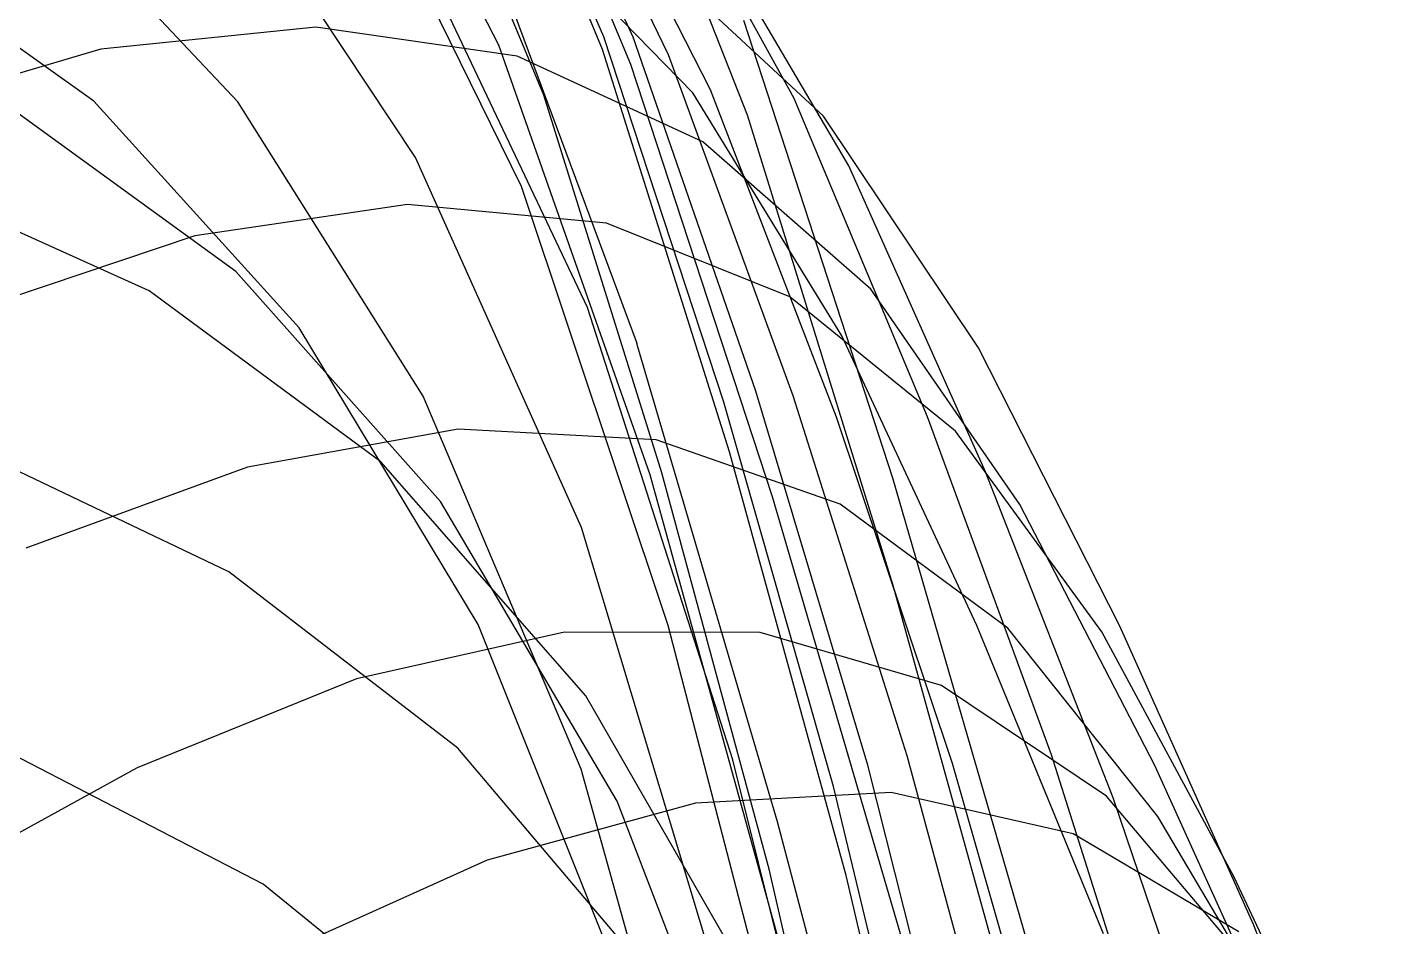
# Model space of a CAD drawing. Extents: x -607 to 1285, y -867 to 355.
# Drawn here: x 251.7 to 342.7, y 211.4 to 272 of the extents above; entities that cross this region are included whole.
import ezdxf

# ---------------------------------------------------------------- set-up
doc = ezdxf.new("R2010")
doc.units = 0
for name, color, linetype in [('0_1021', 7, 'CONTINUOUS'), ('0_1022', 7, 'CONTINUOUS'), ('0_1023', 7, 'CONTINUOUS'), ('0_1123', 7, 'CONTINUOUS'), ('0_1124', 7, 'CONTINUOUS'), ('0_1125', 7, 'CONTINUOUS'), ('0_1126', 7, 'CONTINUOUS'), ('0_1227', 7, 'CONTINUOUS'), ('0_1228', 7, 'CONTINUOUS'), ('0_1229', 7, 'CONTINUOUS'), ('0_1230', 7, 'CONTINUOUS'), ('0_1331', 7, 'CONTINUOUS'), ('0_1332', 7, 'CONTINUOUS'), ('0_1333', 7, 'CONTINUOUS'), ('0_1334', 7, 'CONTINUOUS'), ('0_1433', 7, 'CONTINUOUS'), ('0_1434', 7, 'CONTINUOUS'), ('0_1435', 7, 'CONTINUOUS'), ('0_1436', 7, 'CONTINUOUS'), ('0_1537', 7, 'CONTINUOUS'), ('0_1538', 7, 'CONTINUOUS'), ('0_1539', 7, 'CONTINUOUS'), ('0_1540', 7, 'CONTINUOUS'), ('0_1641', 7, 'CONTINUOUS'), ('0_1642', 7, 'CONTINUOUS'), ('0_1745', 7, 'CONTINUOUS'), ('0_1746', 7, 'CONTINUOUS'), ('0_1747', 7, 'CONTINUOUS'), ('0_1748', 7, 'CONTINUOUS'), ('0_1848', 7, 'CONTINUOUS'), ('0_1849', 7, 'CONTINUOUS'), ('0_1850', 7, 'CONTINUOUS'), ('0_1851', 7, 'CONTINUOUS'), ('0_1951', 7, 'CONTINUOUS'), ('0_1952', 7, 'CONTINUOUS'), ('0_1953', 7, 'CONTINUOUS'), ('0_1954', 7, 'CONTINUOUS'), ('0_1955', 7, 'CONTINUOUS'), ('0_2055', 7, 'CONTINUOUS'), ('0_2056', 7, 'CONTINUOUS'), ('0_2057', 7, 'CONTINUOUS'), ('0_2058', 7, 'CONTINUOUS'), ('0_2059', 7, 'CONTINUOUS'), ('0_2159', 7, 'CONTINUOUS'), ('0_2160', 7, 'CONTINUOUS'), ('0_2161', 7, 'CONTINUOUS'), ('0_2162', 7, 'CONTINUOUS'), ('0_2163', 7, 'CONTINUOUS'), ('0_2263', 7, 'CONTINUOUS'), ('0_2264', 7, 'CONTINUOUS'), ('0_2265', 7, 'CONTINUOUS'), ('0_2266', 7, 'CONTINUOUS'), ('0_2267', 7, 'CONTINUOUS'), ('0_2367', 7, 'CONTINUOUS'), ('0_2368', 7, 'CONTINUOUS'), ('0_2369', 7, 'CONTINUOUS'), ('0_2370', 7, 'CONTINUOUS'), ('0_2371', 7, 'CONTINUOUS'), ('0_2471', 7, 'CONTINUOUS'), ('0_2472', 7, 'CONTINUOUS'), ('0_2473', 7, 'CONTINUOUS'), ('0_2474', 7, 'CONTINUOUS'), ('0_2475', 7, 'CONTINUOUS'), ('0_2575', 7, 'CONTINUOUS'), ('0_2576', 7, 'CONTINUOUS'), ('0_2577', 7, 'CONTINUOUS'), ('0_2578', 7, 'CONTINUOUS'), ('0_2579', 7, 'CONTINUOUS'), ('0_2680', 7, 'CONTINUOUS'), ('0_2681', 7, 'CONTINUOUS'), ('0_2682', 7, 'CONTINUOUS'), ('0_2683', 7, 'CONTINUOUS'), ('0_2684', 7, 'CONTINUOUS'), ('0_2782', 7, 'CONTINUOUS'), ('0_2783', 7, 'CONTINUOUS'), ('0_2784', 7, 'CONTINUOUS'), ('0_2785', 7, 'CONTINUOUS'), ('0_2786', 7, 'CONTINUOUS'), ('0_2787', 7, 'CONTINUOUS'), ('0_2887', 7, 'CONTINUOUS'), ('0_2888', 7, 'CONTINUOUS'), ('0_2889', 7, 'CONTINUOUS'), ('0_2890', 7, 'CONTINUOUS'), ('0_2891', 7, 'CONTINUOUS'), ('0_2892', 7, 'CONTINUOUS'), ('0_2893', 7, 'CONTINUOUS'), ('0_2894', 7, 'CONTINUOUS'), ('0_2990', 7, 'CONTINUOUS'), ('0_2991', 7, 'CONTINUOUS'), ('0_2992', 7, 'CONTINUOUS'), ('0_2993', 7, 'CONTINUOUS'), ('0_2994', 7, 'CONTINUOUS'), ('0_2995', 7, 'CONTINUOUS'), ('0_2996', 7, 'CONTINUOUS'), ('0_2997', 7, 'CONTINUOUS'), ('0_2998', 7, 'CONTINUOUS'), ('0_3095', 7, 'CONTINUOUS'), ('0_3096', 7, 'CONTINUOUS'), ('0_3097', 7, 'CONTINUOUS'), ('0_3098', 7, 'CONTINUOUS'), ('0_3099', 7, 'CONTINUOUS'), ('0_3100', 7, 'CONTINUOUS'), ('0_3101', 7, 'CONTINUOUS'), ('0_3102', 7, 'CONTINUOUS'), ('0_3201', 7, 'CONTINUOUS'), ('0_3202', 7, 'CONTINUOUS'), ('0_3203', 7, 'CONTINUOUS'), ('0_3204', 7, 'CONTINUOUS'), ('0_3205', 7, 'CONTINUOUS'), ('0_3206', 7, 'CONTINUOUS'), ('0_3207', 7, 'CONTINUOUS'), ('0_3306', 7, 'CONTINUOUS'), ('0_3307', 7, 'CONTINUOUS'), ('0_3308', 7, 'CONTINUOUS'), ('0_3309', 7, 'CONTINUOUS'), ('0_3310', 7, 'CONTINUOUS'), ('0_401', 7, 'CONTINUOUS'), ('0_402', 7, 'CONTINUOUS'), ('0_504', 7, 'CONTINUOUS'), ('0_505', 7, 'CONTINUOUS'), ('0_506', 7, 'CONTINUOUS'), ('0_607', 7, 'CONTINUOUS'), ('0_608', 7, 'CONTINUOUS'), ('0_609', 7, 'CONTINUOUS'), ('0_610', 7, 'CONTINUOUS'), ('0_710', 7, 'CONTINUOUS'), ('0_711', 7, 'CONTINUOUS'), ('0_712', 7, 'CONTINUOUS'), ('0_713', 7, 'CONTINUOUS'), ('0_814', 7, 'CONTINUOUS'), ('0_815', 7, 'CONTINUOUS'), ('0_816', 7, 'CONTINUOUS'), ('0_817', 7, 'CONTINUOUS'), ('0_917', 7, 'CONTINUOUS'), ('0_918', 7, 'CONTINUOUS'), ('0_919', 7, 'CONTINUOUS'), ('0_920', 7, 'CONTINUOUS')]:
    doc.layers.add(name, color=color, linetype=linetype)

msp = doc.modelspace()

# ---------------------------------------------------------------- linework, layer by layer
at = {"layer": '0_1021'}
msp.add_polyline3d([(298.3356, 207.4354, -3383.6304), (289.0488, 238.2773, -3368.9163)], dxfattribs=at)
at = {"layer": '0_1022'}
msp.add_polyline3d([(289.0488, 238.2773, -3368.9163), (277.8557, 263.2231, -3355.1133)], dxfattribs=at)
at = {"layer": '0_1023'}
msp.add_polyline3d([(277.8557, 263.2231, -3355.1133), (264.933, 282.7482, -3342.16)], dxfattribs=at)
at = {"layer": '0_1123'}
msp.add_polyline3d([(307.8477, 188.0696, -3368.8657), (299.2543, 222.6208, -3352.3633)], dxfattribs=at)
at = {"layer": '0_1124'}
msp.add_polyline3d([(299.2543, 222.6208, -3352.3633), (299.2541, 222.6206, -3352.3633)], dxfattribs=at)
at = {"layer": '0_1125'}
msp.add_polyline3d([(299.2541, 222.6206, -3352.3633), (289.4635, 253.1036, -3336.6287)], dxfattribs=at)
at = {"layer": '0_1126'}
msp.add_polyline3d([(289.4635, 253.1036, -3336.6287), (277.8492, 277.6201, -3321.9841)], dxfattribs=at)
at = {"layer": '0_1227'}
msp.add_polyline3d([(303.6116, 198.0626, -3336.703), (294.8993, 231.6751, -3319.5073)], dxfattribs=at)
at = {"layer": '0_1228'}
msp.add_polyline3d([(294.8993, 231.6751, -3319.5073), (294.8997, 231.6752, -3319.5073)], dxfattribs=at)
at = {"layer": '0_1229'}
msp.add_polyline3d([(294.8997, 231.6752, -3319.5073), (285.0099, 261.2777, -3303.1484)], dxfattribs=at)
at = {"layer": '0_1230'}
msp.add_polyline3d([(285.0099, 261.2777, -3303.1484), (273.3599, 285.0023, -3287.9968)], dxfattribs=at)
at = {"layer": '0_1331'}
msp.add_polyline3d([(302.7678, 208.8705, -3305.2178), (293.6718, 241.8351, -3287.0847)], dxfattribs=at)
at = {"layer": '0_1332'}
msp.add_polyline3d([(293.6718, 241.8351, -3287.0847), (293.6718, 241.8351, -3287.0847)], dxfattribs=at)
at = {"layer": '0_1333'}
msp.add_polyline3d([(293.6718, 241.8351, -3287.0847), (283.4719, 270.808, -3269.9019)], dxfattribs=at)
at = {"layer": '0_1334'}
msp.add_polyline3d([(283.4719, 270.808, -3269.9019), (271.5888, 293.9128, -3254.0818)], dxfattribs=at)
at = {"layer": '0_1433'}
msp.add_polyline3d([(311.2344, 184.5045, -3293.0027), (302.2525, 218.4209, -3273.5461)], dxfattribs=at)
at = {"layer": '0_1434'}
msp.add_polyline3d([(302.2525, 218.4209, -3273.5461), (292.7923, 250.6913, -3254.5017)], dxfattribs=at)
at = {"layer": '0_1435'}
msp.add_polyline3d([(292.7923, 250.6913, -3254.5017), (292.7924, 250.6914, -3254.5017)], dxfattribs=at)
at = {"layer": '0_1436'}
msp.add_polyline3d([(292.7924, 250.6914, -3254.5017), (282.2997, 278.9946, -3236.5203)], dxfattribs=at)
at = {"layer": '0_1537'}
msp.add_polyline3d([(319.3326, 200.8852, -3263.6086), (310.0639, 234.3616, -3243.1367)], dxfattribs=at)
at = {"layer": '0_1538'}
msp.add_polyline3d([(310.0639, 234.3616, -3243.1367), (300.2465, 266.0702, -3223.1226)], dxfattribs=at)
at = {"layer": '0_1539'}
msp.add_polyline3d([(300.2465, 266.0702, -3223.1226), (300.2464, 266.0702, -3223.1226)], dxfattribs=at)
at = {"layer": '0_1540'}
msp.add_polyline3d([(300.2464, 266.0702, -3223.1226), (289.3637, 293.711, -3204.28)], dxfattribs=at)
at = {"layer": '0_1641'}
msp.add_polyline3d([(319.485, 208.9664, -3232.2437), (310.0237, 241.6085, -3210.9844)], dxfattribs=at)
at = {"layer": '0_1642'}
msp.add_polyline3d([(310.0237, 241.6085, -3210.9844), (300.0017, 272.4652, -3190.22)], dxfattribs=at)
at = {"layer": '0_1745'}
msp.add_polyline3d([(310.9275, 209.5876, -3198.1401), (301.9304, 240.3449, -3177.044)], dxfattribs=at)
at = {"layer": '0_1746'}
msp.add_polyline3d([(301.9304, 240.3449, -3177.044), (292.3768, 269.5062, -3156.3882)], dxfattribs=at)
at = {"layer": '0_1747'}
msp.add_polyline3d([(292.3768, 269.5062, -3156.3882), (292.377, 269.5062, -3156.3882)], dxfattribs=at)
at = {"layer": '0_1748'}
msp.add_polyline3d([(292.377, 269.5062, -3156.3882), (281.7859, 294.8625, -3136.9673)], dxfattribs=at)
at = {"layer": '0_1848'}
msp.add_polyline3d([(313.8984, 184.9026, -3184.0686), (306.8851, 214.8065, -3163.687)], dxfattribs=at)
at = {"layer": '0_1849'}
msp.add_polyline3d([(306.8851, 214.8065, -3163.687), (299.0274, 243.3832, -3143.447)], dxfattribs=at)
at = {"layer": '0_1850'}
msp.add_polyline3d([(299.0274, 243.3832, -3143.447), (290.4644, 270.5037, -3123.5083)], dxfattribs=at)
at = {"layer": '0_1851'}
msp.add_polyline3d([(290.4644, 270.5037, -3123.5083), (280.7153, 294.0461, -3104.6711)], dxfattribs=at)
at = {"layer": '0_1951'}
msp.add_polyline3d([(308.1008, 187.3262, -3149.922), (301.7049, 215.2299, -3130.0615)], dxfattribs=at)
at = {"layer": '0_1952'}
msp.add_polyline3d([(301.7049, 215.2299, -3130.0615), (294.4614, 241.9606, -3110.2744)], dxfattribs=at)
at = {"layer": '0_1953'}
msp.add_polyline3d([(294.4614, 241.9606, -3110.2744), (286.5035, 267.4217, -3090.705)], dxfattribs=at)
at = {"layer": '0_1954'}
msp.add_polyline3d([(286.5035, 267.4217, -3090.705), (286.5037, 267.4217, -3090.7053)], dxfattribs=at)
at = {"layer": '0_1955'}
msp.add_polyline3d([(286.5037, 267.4217, -3090.7053), (277.332, 289.5328, -3072.1687)], dxfattribs=at)
at = {"layer": '0_2055'}
msp.add_polyline3d([(312.557, 193.7141, -3119.6528), (306.027, 220.8182, -3099.194)], dxfattribs=at)
at = {"layer": '0_2056'}
msp.add_polyline3d([(306.027, 220.8182, -3099.194), (298.651, 246.7316, -3078.8354)], dxfattribs=at)
at = {"layer": '0_2057'}
msp.add_polyline3d([(298.651, 246.7316, -3078.8354), (290.5626, 271.3647, -3058.7234)], dxfattribs=at)
at = {"layer": '0_2058'}
msp.add_polyline3d([(290.5626, 271.3647, -3058.7234), (290.5626, 271.3647, -3058.7234)], dxfattribs=at)
at = {"layer": '0_2059'}
msp.add_polyline3d([(290.5626, 271.3647, -3058.7234), (281.2718, 292.6553, -3039.719)], dxfattribs=at)
at = {"layer": '0_2159'}
msp.add_polyline3d([(315.0259, 195.7976, -3089.71), (308.34, 222.2526, -3068.5525)], dxfattribs=at)
at = {"layer": '0_2160'}
msp.add_polyline3d([(308.34, 222.2526, -3068.5525), (300.7966, 247.4653, -3047.5342)], dxfattribs=at)
at = {"layer": '0_2161'}
msp.add_polyline3d([(300.7966, 247.4653, -3047.5342), (292.5229, 271.3434, -3026.8052)], dxfattribs=at)
at = {"layer": '0_2162'}
msp.add_polyline3d([(292.5229, 271.3434, -3026.8052), (292.5231, 271.3434, -3026.8054)], dxfattribs=at)
at = {"layer": '0_2163'}
msp.add_polyline3d([(292.5231, 271.3434, -3026.8054), (283.0674, 291.8717, -3007.2764)], dxfattribs=at)
at = {"layer": '0_2263'}
msp.add_polyline3d([(317.8861, 197.3876, -3059.6008), (311.0079, 222.8851, -3037.9133)], dxfattribs=at)
at = {"layer": '0_2264'}
msp.add_polyline3d([(311.0079, 222.8851, -3037.9133), (303.3072, 247.1636, -3016.394)], dxfattribs=at)
at = {"layer": '0_2265'}
msp.add_polyline3d([(303.3072, 247.1636, -3016.394), (294.916, 270.1434, -2995.194)], dxfattribs=at)
at = {"layer": '0_2266'}
msp.add_polyline3d([(294.916, 270.1434, -2995.194), (294.9161, 270.1436, -2995.194)], dxfattribs=at)
at = {"layer": '0_2267'}
msp.add_polyline3d([(294.9161, 270.1436, -2995.194), (285.3859, 289.8262, -2975.2688)], dxfattribs=at)
at = {"layer": '0_2367'}
msp.add_polyline3d([(321.07, 197.8124, -3029.7305), (314.0503, 222.3691, -3007.5542)], dxfattribs=at)
at = {"layer": '0_2368'}
msp.add_polyline3d([(314.0503, 222.3691, -3007.5542), (306.2312, 245.7183, -2985.5747)], dxfattribs=at)
at = {"layer": '0_2369'}
msp.add_polyline3d([(306.2312, 245.7183, -2985.5747), (297.747, 267.7905, -2963.9436)], dxfattribs=at)
at = {"layer": '0_2370'}
msp.add_polyline3d([(297.747, 267.7905, -2963.9436), (297.7468, 267.7905, -2963.9436)], dxfattribs=at)
at = {"layer": '0_2371'}
msp.add_polyline3d([(297.7468, 267.7905, -2963.9436), (288.1572, 286.6123, -2943.659)], dxfattribs=at)
at = {"layer": '0_2471'}
msp.add_polyline3d([(328.3394, 198.8721, -3001.9204), (320.7357, 222.9391, -2978.5896)], dxfattribs=at)
at = {"layer": '0_2472'}
msp.add_polyline3d([(320.7357, 222.9391, -2978.5896), (312.3707, 245.7407, -2955.5461)], dxfattribs=at)
at = {"layer": '0_2473'}
msp.add_polyline3d([(312.3707, 245.7407, -2955.5461), (303.3845, 267.2064, -2932.9536)], dxfattribs=at)
at = {"layer": '0_2474'}
msp.add_polyline3d([(303.3845, 267.2064, -2932.9536), (303.3845, 267.2067, -2932.9536)], dxfattribs=at)
at = {"layer": '0_2475'}
msp.add_polyline3d([(303.3845, 267.2067, -2932.9536), (293.3643, 285.3852, -2911.8708)], dxfattribs=at)
at = {"layer": '0_2575'}
msp.add_polyline3d([(332.7566, 196.7795, -2973.399), (324.8904, 220.0476, -2949.3706)], dxfattribs=at)
at = {"layer": '0_2576'}
msp.add_polyline3d([(324.8904, 220.0476, -2949.3706), (316.2824, 242.0288, -2925.684)], dxfattribs=at)
at = {"layer": '0_2577'}
msp.add_polyline3d([(316.2824, 242.0288, -2925.684), (307.0738, 262.6552, -2902.5083)], dxfattribs=at)
at = {"layer": '0_2578'}
msp.add_polyline3d([(307.0738, 262.6552, -2902.5083), (307.0739, 262.6553, -2902.5083)], dxfattribs=at)
at = {"layer": '0_2579'}
msp.add_polyline3d([(307.0739, 262.6553, -2902.5083), (296.8762, 280.0162, -2880.949)], dxfattribs=at)
at = {"layer": '0_2680'}
msp.add_polyline3d([(324.2219, 210.8776, -2920.1777), (315.6966, 231.6704, -2896.417)], dxfattribs=at)
at = {"layer": '0_2681'}
msp.add_polyline3d([(315.6966, 231.6704, -2896.417), (306.6045, 251.1924, -2873.1616)], dxfattribs=at)
at = {"layer": '0_2682'}
msp.add_polyline3d([(306.6045, 251.1924, -2873.1616), (306.6046, 251.1924, -2873.1619)], dxfattribs=at)
at = {"layer": '0_2683'}
msp.add_polyline3d([(306.6046, 251.1924, -2873.1619), (296.5656, 267.5774, -2851.5479)], dxfattribs=at)
at = {"layer": '0_2684'}
msp.add_polyline3d([(296.5656, 267.5774, -2851.5479), (285.1915, 279.2548, -2832.472)], dxfattribs=at)
at = {"layer": '0_2782'}
msp.add_polyline3d([(342.663, 190.1314, -2917.1575), (334.3418, 211.5128, -2892.012)], dxfattribs=at)
at = {"layer": '0_2783'}
msp.add_polyline3d([(334.3418, 211.5128, -2892.012), (325.3395, 231.6196, -2867.302)], dxfattribs=at)
at = {"layer": '0_2784'}
msp.add_polyline3d([(325.3395, 231.6196, -2867.302), (315.8032, 250.4003, -2843.2024)], dxfattribs=at)
at = {"layer": '0_2785'}
msp.add_polyline3d([(315.8032, 250.4003, -2843.2024), (315.8032, 250.4002, -2843.2026)], dxfattribs=at)
at = {"layer": '0_2786'}
msp.add_polyline3d([(315.8032, 250.4002, -2843.2026), (305.3702, 266.0102, -2820.9067)], dxfattribs=at)
at = {"layer": '0_2787'}
msp.add_polyline3d([(305.3702, 266.0102, -2820.9067), (293.6625, 276.9007, -2801.35)], dxfattribs=at)
at = {"layer": '0_2887'}
msp.add_polyline3d([(336.217, 203.3668, -2862.939), (327.6994, 222.2394, -2838.6228)], dxfattribs=at)
at = {"layer": '0_2888'}
msp.add_polyline3d([(327.6994, 222.2394, -2838.6228), (318.5986, 239.8236, -2814.873)], dxfattribs=at)
at = {"layer": '0_2889'}
msp.add_polyline3d([(318.5986, 239.8236, -2814.873), (308.5595, 254.3394, -2792.8955)], dxfattribs=at)
at = {"layer": '0_2890'}
msp.add_polyline3d([(308.5595, 254.3394, -2792.8955), (297.2209, 264.2887, -2773.6462)], dxfattribs=at)
at = {"layer": '0_2891'}
msp.add_polyline3d([(297.2209, 264.2887, -2773.6462), (284.7075, 270.0511, -2756.9143)], dxfattribs=at)
at = {"layer": '0_2892'}
msp.add_polyline3d([(284.7075, 270.0511, -2756.9143), (271.1445, 272.0061, -2742.489)], dxfattribs=at)
at = {"layer": '0_2893'}
msp.add_polyline3d([(271.1445, 272.0061, -2742.489), (256.6569, 270.5334, -2730.1597)], dxfattribs=at)
at = {"layer": '0_2894'}
msp.add_polyline3d([(256.6569, 270.5334, -2730.1597), (241.3699, 266.0125, -2719.715)], dxfattribs=at)
at = {"layer": '0_2990'}
msp.add_polyline3d([(341.362, 196.9135, -2834.796), (333.0389, 214.7065, -2810.5305)], dxfattribs=at)
at = {"layer": '0_2991'}
msp.add_polyline3d([(333.0389, 214.7065, -2810.5305), (324.1197, 231.2352, -2786.8296)], dxfattribs=at)
at = {"layer": '0_2992'}
msp.add_polyline3d([(324.1197, 231.2352, -2786.8296), (324.1196, 231.235, -2786.8296)], dxfattribs=at)
at = {"layer": '0_2993'}
msp.add_polyline3d([(324.1196, 231.235, -2786.8296), (314.2523, 244.7633, -2764.924)], dxfattribs=at)
at = {"layer": '0_2994'}
msp.add_polyline3d([(314.2523, 244.7633, -2764.924), (303.0815, 253.8266, -2745.795)], dxfattribs=at)
at = {"layer": '0_2995'}
msp.add_polyline3d([(303.0815, 253.8266, -2745.795), (290.7321, 258.7966, -2729.227)], dxfattribs=at)
at = {"layer": '0_2996'}
msp.add_polyline3d([(290.7321, 258.7966, -2729.227), (277.3297, 260.0455, -2715.0059)], dxfattribs=at)
at = {"layer": '0_2997'}
msp.add_polyline3d([(277.3297, 260.0455, -2715.0059), (262.9992, 257.9453, -2702.9155)], dxfattribs=at)
at = {"layer": '0_2998'}
msp.add_polyline3d([(262.9992, 257.9453, -2702.9155), (247.866, 252.8678, -2692.7417)], dxfattribs=at)
at = {"layer": '0_3095'}
msp.add_polyline3d([(337.1539, 203.1475, -2784.3496), (327.8979, 218.7853, -2760.061)], dxfattribs=at)
at = {"layer": '0_3096'}
msp.add_polyline3d([(327.8979, 218.7853, -2760.061), (327.8978, 218.7853, -2760.0608)], dxfattribs=at)
at = {"layer": '0_3097'}
msp.add_polyline3d([(327.8978, 218.7853, -2760.0608), (317.789, 231.4948, -2737.6914)], dxfattribs=at)
at = {"layer": '0_3098'}
msp.add_polyline3d([(317.789, 231.4948, -2737.6914), (306.4822, 239.8414, -2718.2544)], dxfattribs=at)
at = {"layer": '0_3099'}
msp.add_polyline3d([(306.4822, 239.8414, -2718.2544), (294.0936, 244.1891, -2701.522)], dxfattribs=at)
at = {"layer": '0_3100'}
msp.add_polyline3d([(294.0936, 244.1891, -2701.522), (280.7394, 244.9022, -2687.2659)], dxfattribs=at)
at = {"layer": '0_3101'}
msp.add_polyline3d([(280.7394, 244.9022, -2687.2659), (266.5361, 242.3447, -2675.2583)], dxfattribs=at)
at = {"layer": '0_3102'}
msp.add_polyline3d([(266.5361, 242.3447, -2675.2583), (251.6, 236.8804, -2665.271)], dxfattribs=at)
at = {"layer": '0_3201'}
msp.add_polyline3d([(334.3408, 208.4252, -2733.5154), (324.4268, 220.1549, -2711.3003)], dxfattribs=at)
at = {"layer": '0_3202'}
msp.add_polyline3d([(324.4268, 220.1549, -2711.3003), (313.3067, 227.6276, -2692.0571)], dxfattribs=at)
at = {"layer": '0_3203'}
msp.add_polyline3d([(313.3067, 227.6276, -2692.0571), (301.0974, 231.1993, -2675.5542)], dxfattribs=at)
at = {"layer": '0_3204'}
msp.add_polyline3d([(301.0974, 231.1993, -2675.5542), (287.9156, 231.226, -2661.5598)], dxfattribs=at)
at = {"layer": '0_3205'}
msp.add_polyline3d([(287.9156, 231.226, -2661.5598), (273.8781, 228.0637, -2649.8423)], dxfattribs=at)
at = {"layer": '0_3206'}
msp.add_polyline3d([(273.8781, 228.0637, -2649.8423), (259.1016, 222.0685, -2640.1697)], dxfattribs=at)
at = {"layer": '0_3207'}
msp.add_polyline3d([(259.1016, 222.0685, -2640.1697), (243.703, 213.5964, -2632.3108)], dxfattribs=at)
at = {"layer": '0_3306'}
msp.add_polyline3d([(333.361, 211.0112, -2684.6216), (322.1758, 217.6296, -2665.32)], dxfattribs=at)
at = {"layer": '0_3307'}
msp.add_polyline3d([(322.1758, 217.6296, -2665.32), (309.9269, 220.4064, -2648.8682)], dxfattribs=at)
at = {"layer": '0_3308'}
msp.add_polyline3d([(309.9269, 220.4064, -2648.8682), (296.7288, 219.6931, -2635.024)], dxfattribs=at)
at = {"layer": '0_3309'}
msp.add_polyline3d([(296.7288, 219.6931, -2635.024), (282.6959, 215.8416, -2623.5457)], dxfattribs=at)
at = {"layer": '0_3310'}
msp.add_polyline3d([(282.6959, 215.8416, -2623.5457), (267.9426, 209.2031, -2614.1914)], dxfattribs=at)
at = {"layer": '0_401'}
msp.add_polyline3d([(282.7875, 201.8683, -3533.5042), (267.6019, 214.2384, -3524.588)], dxfattribs=at)
at = {"layer": '0_402'}
msp.add_polyline3d([(267.6019, 214.2384, -3524.588), (250.6763, 222.9887, -3515.589)], dxfattribs=at)
at = {"layer": '0_504'}
msp.add_polyline3d([(294.2358, 207.4086, -3511.7224), (280.7221, 223.4086, -3502.3423)], dxfattribs=at)
at = {"layer": '0_505'}
msp.add_polyline3d([(280.7221, 223.4086, -3502.3423), (265.2795, 235.2862, -3492.9565)], dxfattribs=at)
at = {"layer": '0_506'}
msp.add_polyline3d([(265.2795, 235.2862, -3492.9565), (248.1452, 243.476, -3483.5815)], dxfattribs=at)
at = {"layer": '0_607'}
msp.add_polyline3d([(301.0875, 206.4739, -3489.298), (289.3338, 226.9294, -3479.177)], dxfattribs=at)
at = {"layer": '0_608'}
msp.add_polyline3d([(289.3338, 226.9294, -3479.177), (275.5318, 242.7043, -3469.1902)], dxfattribs=at)
at = {"layer": '0_609'}
msp.add_polyline3d([(275.5318, 242.7043, -3469.1902), (259.907, 254.2456, -3459.339)], dxfattribs=at)
at = {"layer": '0_610'}
msp.add_polyline3d([(259.907, 254.2456, -3459.339), (242.6854, 262.0008, -3449.6245)], dxfattribs=at)
at = {"layer": '0_710'}
msp.add_polyline3d([(301.2026, 194.4575, -3466.614), (291.445, 219.8157, -3455.5874)], dxfattribs=at)
at = {"layer": '0_711'}
msp.add_polyline3d([(291.445, 219.8157, -3455.5874), (279.5579, 240.024, -3444.8528)], dxfattribs=at)
at = {"layer": '0_712'}
msp.add_polyline3d([(279.5579, 240.024, -3444.8528), (265.7537, 255.532, -3434.3975)], dxfattribs=at)
at = {"layer": '0_713'}
msp.add_polyline3d([(265.7537, 255.532, -3434.3975), (250.2451, 266.7892, -3424.2085)], dxfattribs=at)
at = {"layer": '0_814'}
msp.add_polyline3d([(292.1612, 206.5599, -3433.2576), (282.0808, 231.7437, -3421.4133)], dxfattribs=at)
at = {"layer": '0_815'}
msp.add_polyline3d([(282.0808, 231.7437, -3421.4133), (270.0265, 251.7446, -3410.0334)], dxfattribs=at)
at = {"layer": '0_816'}
msp.add_polyline3d([(270.0265, 251.7446, -3410.0334), (256.1968, 267.0154, -3399.0898)], dxfattribs=at)
at = {"layer": '0_817'}
msp.add_polyline3d([(256.1968, 267.0154, -3399.0898), (240.7902, 278.0095, -3388.5547)], dxfattribs=at)
at = {"layer": '0_917'}
msp.add_polyline3d([(297.6476, 191.057, -3414.46), (289.0184, 221.9841, -3400.9084)], dxfattribs=at)
at = {"layer": '0_918'}
msp.add_polyline3d([(289.0184, 221.9841, -3400.9084), (278.3711, 247.1391, -3388.0657)], dxfattribs=at)
at = {"layer": '0_919'}
msp.add_polyline3d([(278.3711, 247.1391, -3388.0657), (265.8915, 266.9868, -3375.8862)], dxfattribs=at)
at = {"layer": '0_920'}
msp.add_polyline3d([(265.8915, 266.9868, -3375.8862), (251.7655, 281.9916, -3364.325)], dxfattribs=at)

doc.saveas('drawing.dxf')
